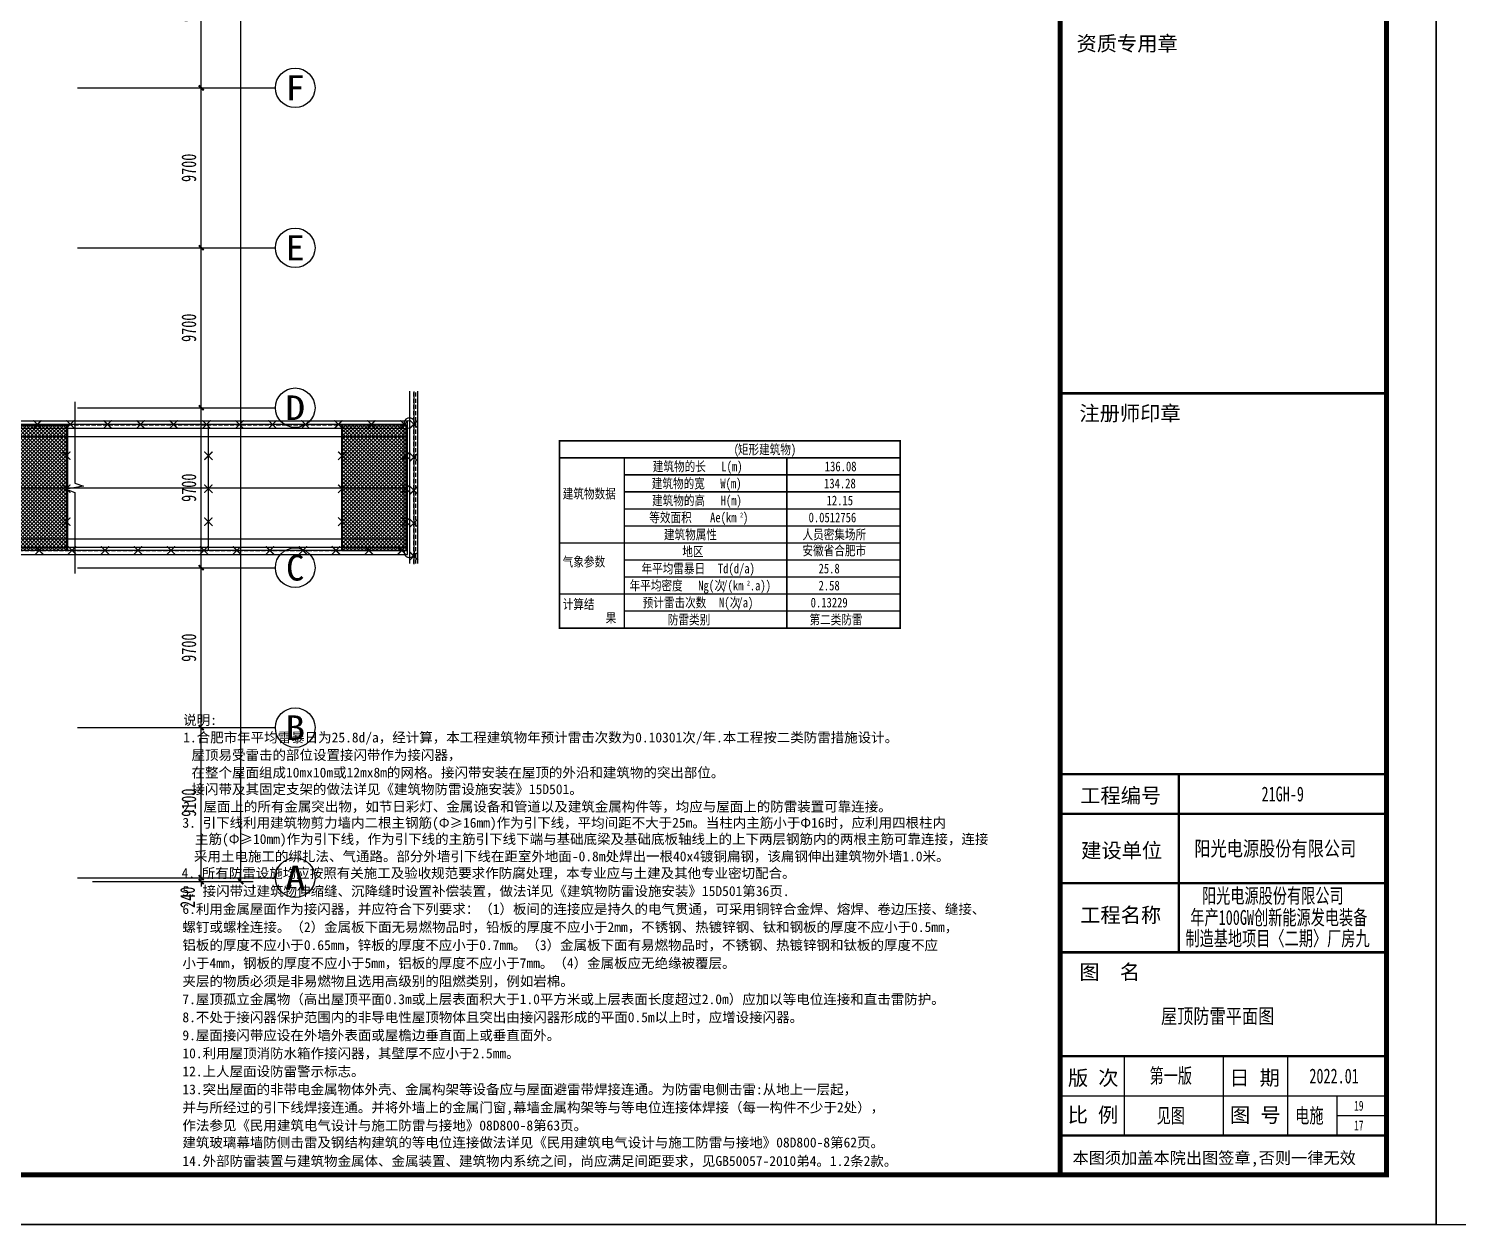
# Model space of a CAD drawing. Header units: millimetres. Extents: x -633009578 to 5705885, y -633235091 to 2571734.
# Drawn here: x 3922852 to 4009557, y 1835012 to 1907532 of the extents above; entities that cross this region are included whole.
import ezdxf
from ezdxf.enums import TextEntityAlignment as Align

# ---------------------------------------------------------------- set-up
doc = ezdxf.new("R2010")
doc.units = ezdxf.units.MM
doc.header["$LTSCALE"] = 1000
doc.header["$MEASUREMENT"] = 0
doc.linetypes.add('DASH', pattern=[0.35, 0.25, -0.1])
doc.linetypes.add('HIDDEN', pattern=[0.375, 0.25, -0.125])
doc.layers.get('0').update_dxf_attribs({"color": 9})
for name, color, linetype in [('3T_WOOD', 21, 'Continuous'), ('A-LM-HA(填充)', 8, 'Continuous'), ('A-ROOF(屋顶)', 11, 'Continuous'), ('A-ROOF-W(分水线)', 156, 'Continuous'), ('AXIS_TEXT', 7, 'Continuous'), ('C-AXIS(轴号)', 3, 'Continuous'), ('DIM_SYMB', 3, 'Continuous'), ('电-强电平面-设备', 4, 'Continuous'), ('电-接地防雷-防雷卡子', 94, 'Continuous'), ('电-接地防雷-防雷线', 94, 'Continuous'), ('设备-箱柜', 3, 'Continuous'), ('院图签、封面151013$0$PUB_TITLE', 153, 'Continuous'), ('院图签、封面151013$0$图签文字', 4, 'Continuous')]:
    doc.layers.add(name, color=color, linetype=linetype)
doc.styles.add('-宋体', font='simhei.ttf', dxfattribs={"width": 0.8})
doc.styles.add('_TCH_AXIS', font='simhei.ttf', dxfattribs={"bigfont": 'GBCBIG'})
doc.styles.add('_TCH_DIM_T3', font='simhei.ttf', dxfattribs={"width": 0.707, "bigfont": 'GBCBIG'})
doc.styles.add('COMPLEX', font='simhei.ttf')
doc.styles.add('宋', font='simhei.ttf', dxfattribs={"width": 0.8})
doc.styles.add('院图签、封面151013$0$-宋体', font='simhei.ttf', dxfattribs={"width": 0.8})
doc.dimstyles.new('_TCH_ARCH&&300', dxfattribs={"dimtxt": 892.5, "dimasz": 300, "dimexe": 750, "dimexo": 900, "dimgap": 300, "dimtad": 1, "dimdec": 0, "dimzin": 0, "dimdsep": 46, "dimtxsty": '_TCH_DIM_T3', "dimblk": 'ARCHTICK', "dimcen": 0.09, "dimclrt": 7, "dimazin": 2, "dimtfac": 1, "dimtdec": 0, "dimtix": 1, "dimtmove": 2, "dimatfit": 3, "dimfxl": 1, "dimtolj": 1, "dimtzin": 0, "dimarcsym": 0})

# ---------------------------------------------------------------- blocks, each defined once
blk = doc.blocks.new('_ArchTick')
at = {"color": 0, "linetype": 'ByBlock', "const_width": 0.4}
blk.add_lwpolyline([(-0.5, -0.5), (0.5, 0.5)], dxfattribs=at)
blk = doc.blocks.new('*D35')
at = {"layer": 'C-AXIS(轴号)', "color": 0, "lineweight": -2, "transparency": 16777216}
for p, q in [((1261641, 973812), (1268991, 973812)), ((1268241, 973812), (1268241, 974112)), ((1268241, 973572), (1268241, 973812)), ((1261641, 973572), (1268991, 973572)), ((1268241, 973572), (1268241, 973272))]:
    blk.add_line(p, q, dxfattribs=at)
at = {"layer": 'Defpoints', "color": 0, "transparency": 16777216}
for p in [(1260741, 973812), (1268241, 973812), (1260741, 973572)]:
    blk.add_point(p, dxfattribs=at)
at = {"layer": 'C-AXIS(轴号)', "color": 0, "linetype": 'ByBlock', "lineweight": -2, "transparency": 16777216, "xscale": 300, "yscale": 300, "zscale": 300}
for p, rotation in [((1268241, 973812), 270), ((1268241, 973572), 90)]:
    blk.add_blockref('_ArchTick', p, dxfattribs=dict(at, rotation=rotation))
at = {"layer": 'C-AXIS(轴号)', "color": 7, "transparency": 16777216, "insert": (1267416, 972624), "char_height": 892.5, "attachment_point": 5, "rotation": 90, "style": '_TCH_DIM_T3'}
blk.add_mtext('\\A1;240', dxfattribs=at)
blk = doc.blocks.new('*D36')
at = {"layer": 'C-AXIS(轴号)', "color": 0, "lineweight": -2, "transparency": 16777216}
for p, q in [((1261641, 982912), (1268991, 982912)), ((1268241, 973812), (1268241, 982912)), ((1261641, 973812), (1268991, 973812))]:
    blk.add_line(p, q, dxfattribs=at)
at = {"layer": 'Defpoints', "color": 0, "transparency": 16777216}
for p in [(1260741, 982912), (1268241, 982912), (1260741, 973812)]:
    blk.add_point(p, dxfattribs=at)
at = {"layer": 'C-AXIS(轴号)', "color": 0, "linetype": 'ByBlock', "lineweight": -2, "transparency": 16777216, "xscale": 300, "yscale": 300, "zscale": 300}
for p, rotation in [((1268241, 982912), 90), ((1268241, 973812), 270)]:
    blk.add_blockref('_ArchTick', p, dxfattribs=dict(at, rotation=rotation))
at = {"layer": 'C-AXIS(轴号)', "color": 7, "transparency": 16777216, "insert": (1267494, 978362), "char_height": 892.5, "attachment_point": 5, "rotation": 90, "style": '_TCH_DIM_T3'}
blk.add_mtext('\\A1;9100', dxfattribs=at)
blk = doc.blocks.new('*D37')
at = {"layer": 'C-AXIS(轴号)', "color": 0, "lineweight": -2, "transparency": 16777216}
for p, q in [((1261641, 992612), (1268991, 992612)), ((1268241, 982912), (1268241, 992612)), ((1261641, 982912), (1268991, 982912))]:
    blk.add_line(p, q, dxfattribs=at)
at = {"layer": 'Defpoints', "color": 0, "transparency": 16777216}
for p in [(1260741, 992612), (1268241, 992612), (1260741, 982912)]:
    blk.add_point(p, dxfattribs=at)
at = {"layer": 'C-AXIS(轴号)', "color": 0, "linetype": 'ByBlock', "lineweight": -2, "transparency": 16777216, "xscale": 300, "yscale": 300, "zscale": 300}
for p, rotation in [((1268241, 992612), 90), ((1268241, 982912), 270)]:
    blk.add_blockref('_ArchTick', p, dxfattribs=dict(at, rotation=rotation))
at = {"layer": 'C-AXIS(轴号)', "color": 7, "transparency": 16777216, "insert": (1267494, 987762), "char_height": 892.5, "attachment_point": 5, "rotation": 90, "style": '_TCH_DIM_T3'}
blk.add_mtext('\\A1;9700', dxfattribs=at)
blk = doc.blocks.new('*D38')
at = {"layer": 'C-AXIS(轴号)', "color": 0, "lineweight": -2, "transparency": 16777216}
for p, q in [((1261641, 1002312), (1268991, 1002312)), ((1268241, 992612), (1268241, 1002312)), ((1261641, 992612), (1268991, 992612))]:
    blk.add_line(p, q, dxfattribs=at)
at = {"layer": 'Defpoints', "color": 0, "transparency": 16777216}
for p in [(1260741, 1002312), (1268241, 1002312), (1260741, 992612)]:
    blk.add_point(p, dxfattribs=at)
at = {"layer": 'C-AXIS(轴号)', "color": 0, "linetype": 'ByBlock', "lineweight": -2, "transparency": 16777216, "xscale": 300, "yscale": 300, "zscale": 300}
for p, rotation in [((1268241, 1002312), 90), ((1268241, 992612), 270)]:
    blk.add_blockref('_ArchTick', p, dxfattribs=dict(at, rotation=rotation))
at = {"layer": 'C-AXIS(轴号)', "color": 7, "transparency": 16777216, "insert": (1267494, 997462), "char_height": 892.5, "attachment_point": 5, "rotation": 90, "style": '_TCH_DIM_T3'}
blk.add_mtext('\\A1;9700', dxfattribs=at)
blk = doc.blocks.new('*D39')
at = {"layer": 'C-AXIS(轴号)', "color": 0, "lineweight": -2, "transparency": 16777216}
for p, q in [((1261641, 1012012), (1268991, 1012012)), ((1268241, 1002312), (1268241, 1012012)), ((1261641, 1002312), (1268991, 1002312))]:
    blk.add_line(p, q, dxfattribs=at)
at = {"layer": 'Defpoints', "color": 0, "transparency": 16777216}
for p in [(1260741, 1012012), (1268241, 1012012), (1260741, 1002312)]:
    blk.add_point(p, dxfattribs=at)
at = {"layer": 'C-AXIS(轴号)', "color": 0, "linetype": 'ByBlock', "lineweight": -2, "transparency": 16777216, "xscale": 300, "yscale": 300, "zscale": 300}
for p, rotation in [((1268241, 1012012), 90), ((1268241, 1002312), 270)]:
    blk.add_blockref('_ArchTick', p, dxfattribs=dict(at, rotation=rotation))
at = {"layer": 'C-AXIS(轴号)', "color": 7, "transparency": 16777216, "insert": (1267494, 1007162), "char_height": 892.5, "attachment_point": 5, "rotation": 90, "style": '_TCH_DIM_T3'}
blk.add_mtext('\\A1;9700', dxfattribs=at)
blk = doc.blocks.new('*D40')
at = {"layer": 'C-AXIS(轴号)', "color": 0, "lineweight": -2, "transparency": 16777216}
for p, q in [((1261641, 1021712), (1268991, 1021712)), ((1268241, 1012012), (1268241, 1021712)), ((1261641, 1012012), (1268991, 1012012))]:
    blk.add_line(p, q, dxfattribs=at)
at = {"layer": 'Defpoints', "color": 0, "transparency": 16777216}
for p in [(1260741, 1021712), (1268241, 1021712), (1260741, 1012012)]:
    blk.add_point(p, dxfattribs=at)
at = {"layer": 'C-AXIS(轴号)', "color": 0, "linetype": 'ByBlock', "lineweight": -2, "transparency": 16777216, "xscale": 300, "yscale": 300, "zscale": 300}
for p, rotation in [((1268241, 1021712), 90), ((1268241, 1012012), 270)]:
    blk.add_blockref('_ArchTick', p, dxfattribs=dict(at, rotation=rotation))
at = {"layer": 'C-AXIS(轴号)', "color": 7, "transparency": 16777216, "insert": (1267494, 1016862), "char_height": 892.5, "attachment_point": 5, "rotation": 90, "style": '_TCH_DIM_T3'}
blk.add_mtext('\\A1;9700', dxfattribs=at)
blk = doc.blocks.new('*D41')
at = {"layer": 'C-AXIS(轴号)', "color": 0, "lineweight": -2, "transparency": 16777216}
for p, q in [((1261641, 1031412), (1268991, 1031412)), ((1268241, 1021712), (1268241, 1031412)), ((1261641, 1021712), (1268991, 1021712))]:
    blk.add_line(p, q, dxfattribs=at)
at = {"layer": 'Defpoints', "color": 0, "transparency": 16777216}
for p in [(1260741, 1031412), (1268241, 1031412), (1260741, 1021712)]:
    blk.add_point(p, dxfattribs=at)
at = {"layer": 'C-AXIS(轴号)', "color": 0, "linetype": 'ByBlock', "lineweight": -2, "transparency": 16777216, "xscale": 300, "yscale": 300, "zscale": 300}
for p, rotation in [((1268241, 1031412), 90), ((1268241, 1021712), 270)]:
    blk.add_blockref('_ArchTick', p, dxfattribs=dict(at, rotation=rotation))
at = {"layer": 'C-AXIS(轴号)', "color": 7, "transparency": 16777216, "insert": (1267494, 1026562), "char_height": 892.5, "attachment_point": 5, "rotation": 90, "style": '_TCH_DIM_T3'}
blk.add_mtext('\\A1;9700', dxfattribs=at)
blk = doc.blocks.new('*D52')
at = {"layer": 'C-AXIS(轴号)', "color": 0, "lineweight": -2, "transparency": 16777216}
for p, q in [((1261641, 1109652), (1271391, 1109652)), ((1270641, 973572), (1270641, 1109652)), ((1261641, 973572), (1271391, 973572))]:
    blk.add_line(p, q, dxfattribs=at)
at = {"layer": 'Defpoints', "color": 0, "transparency": 16777216}
for p in [(1260741, 1109652), (1270641, 1109652), (1260741, 973572)]:
    blk.add_point(p, dxfattribs=at)
at = {"layer": 'C-AXIS(轴号)', "color": 0, "linetype": 'ByBlock', "lineweight": -2, "transparency": 16777216, "xscale": 300, "yscale": 300, "zscale": 300}
for p, rotation in [((1270641, 1109652), 90), ((1270641, 973572), 270)]:
    blk.add_blockref('_ArchTick', p, dxfattribs=dict(at, rotation=rotation))
at = {"layer": 'C-AXIS(轴号)', "color": 7, "transparency": 16777216, "insert": (1269894, 1041612), "char_height": 892.5, "attachment_point": 5, "rotation": 90, "style": '_TCH_DIM_T3'}
blk.add_mtext('\\A1;136080', dxfattribs=at)
blk = doc.blocks.new('_AXISO')
blk.add_circle((0, 0), 0.5)
at = {"layer": 'AXIS_TEXT', "style": 'COMPLEX', "width": 1.041667}
blk.add_attdef('A', text='', height=0.56, dxfattribs=at).set_placement((-0.25, -0.28), (0.25, -0.28), align=Align.FIT)
blk = doc.blocks.new('G$C60C7DC50')
at = {"layer": 'A-LM-HA(填充)'}
h = blk.add_hatch(dxfattribs=at)
h.set_pattern_fill('ANSI37', color=256, scale=100)
h.set_pattern_definition([(45, (-326616.41, 5460191.41), (-112.2532015, 112.2532015), []), (135, (-326616.41, 5460191.41), (-112.2532015, -112.2532015), [])])
h.paths.add_polyline_path([(900, 8900), (4900, 8900), (4900, 1300), (900, 1300)])
h = blk.add_hatch(dxfattribs=at)
h.set_pattern_fill('ANSI37', color=256, scale=100)
h.set_pattern_definition([(45, (-321416.41, 5460191.41), (-112.2532015, 112.2532015), []), (135, (-321416.41, 5460191.41), (-112.2532015, -112.2532015), [])])
h.paths.add_polyline_path([(25500, 8900), (21500, 8900), (21500, 1300), (25500, 1300)])
for points in [[(900, 8900), (4900, 8900), (4900, 1300), (900, 1300)], [(25500, 8900), (21500, 8900), (21500, 1300), (25500, 1300)]]:
    blk.add_lwpolyline(points, close=True, dxfattribs=at)
at = {"layer": 'A-ROOF(屋顶)'}
for points in [[(260, 500), (260, 10950)], [(740, 500), (740, 10950)], [(25660, 500), (25660, 10950)], [(26140, 500), (26140, 10950)], [(900, 8900), (900, 1060), (25500, 1060), (25500, 9140), (900, 9140), (900, 8900)]]:
    blk.add_lwpolyline(points, dxfattribs=at)
at = {"layer": 'A-ROOF(屋顶)', "color": 8, "linetype": 'HIDDEN'}
for points in [[(380, 500), (380, 10950)], [(500, 500), (500, 10950)], [(25900, 500), (25900, 10950)], [(26020, 500), (26020, 10950)]]:
    blk.add_lwpolyline(points, dxfattribs=at)
at = {"layer": 'A-ROOF(屋顶)', "linetype": 'DASH'}
blk.add_lwpolyline([(25500, 8900), (900, 8900), (900, 1300), (25500, 1300)], close=True, dxfattribs=at)
at = {"layer": 'A-ROOF(屋顶)'}
blk.add_lwpolyline([(25300, 8700), (1100, 8700), (1100, 1500), (25300, 1500)], close=True, dxfattribs=at)
at = {"layer": 'A-ROOF-W(分水线)'}
for points in [[(1140, 8200), (25260, 8200)], [(1140, 5100), (25260, 5100)], [(1140, 2000), (25260, 2000)]]:
    blk.add_lwpolyline(points, dxfattribs=at)
blk = doc.blocks.new('G$C30390A01')
at = {"layer": '院图签、封面151013$0$图签文字', "color": 6, "style": '院图签、封面151013$0$-宋体', "width": 0.7}
for s, p in [('阳光电源股份有限公司', (460, -424)), ('年产100GW创新能源发电装备', (224, -862)), ('制造基地项目〈二期〉厂房九', (125, -1285))]:
    blk.add_text(s, height=300, dxfattribs=at).set_placement(p)
blk = doc.blocks.new('建筑图框_A1')
at = {"layer": '院图签、封面151013$0$PUB_TITLE'}
for p, q in [((77800, 1800), (77800, 3411)), ((79800, 1800), (79800, 3411)), ((81100, 1800), (81100, 3411)), ((76500, 2600), (83100, 2600)), ((82100, 1800), (82100, 2600)), ((82100, 2200), (83100, 2200))]:
    blk.add_line(p, q, dxfattribs=at)
blk.add_lwpolyline([(0, 0), (84100, 0), (84100, 59400), (0, 59400)], close=True, dxfattribs=at)
at = {"layer": '院图签、封面151013$0$PUB_TITLE', "const_width": 100}
blk.add_lwpolyline([(2500, 1000), (83100, 1000), (83100, 58400), (2500, 58400)], close=True, dxfattribs=at)
at = {"layer": '院图签、封面151013$0$PUB_TITLE'}
for points, const_width in [([(76500, 1000), (76500, 58400)], 100), ([(76500, 16800), (83100, 16800)], 48), ([(76500, 9100), (83100, 9100)], 48), ([(76500, 9100), (83100, 9100)], 48), ([(78900, 5500), (78900, 9100)], 48), ([(76500, 8300), (83100, 8300)], 48), ([(76500, 8300), (83100, 8300)], 48), ([(76500, 6900), (83100, 6900)], 48), ([(76500, 6900), (83100, 6900)], 48), ([(76500, 5500), (83100, 5500)], 48), ([(76500, 5500), (83100, 5500)], 48), ([(76500, 3400), (83100, 3400)], 48), ([(76500, 1800), (83100, 1800)], 48)]:
    blk.add_lwpolyline(points, dxfattribs=dict(at, const_width=const_width))
at = {"layer": '院图签、封面151013$0$PUB_TITLE', "style": '院图签、封面151013$0$-宋体'}
for s, height, p in [('资质专用章', 300, (76832, 23721)), ('注册师印章', 300, (76890, 16247)), ('工程编号', 300, (76906, 8519)), ('建设单位', 300, (76925, 7409)), ('工程名称', 300, (76906, 6104)), ('图  名', 300, (76890, 4952)), ('版 次', 300, (76659, 2811)), ('日 期', 300, (79920, 2814)), ('比 例', 300, (76652, 2063)), ('图 号', 300, (79934, 2063)), ('本图须加盖本院出图签章,否则一律无效', 240, (76750, 1224))]:
    blk.add_text(s, height=height, dxfattribs=at).set_placement(p)
at = {"layer": '院图签、封面151013$0$图签文字', "color": 6, "style": '院图签、封面151013$0$-宋体'}
for tag, height, width, p in [('工程主持人', 400, 0.8, (79991, 29506)), ('审定', 400, 0.8, (79991, 28706)), ('审核', 400, 0.8, (79991, 27906)), ('专业负责人', 400, 0.8, (79991, 27106)), ('校对', 400, 0.8, (79991, 26306)), ('设计', 400, 0.8, (79991, 25506)), ('方案设计人', 400, 0.8, (79991, 24707)), ('工程编号', 300, 0.7, (81000, 8700)), ('版次', 300, 0.7, (78738, 3006)), ('日期', 300, 0.7, (82038, 3000)), ('比例', 300, 0.7, (78738, 2200)), ('图号_X施', 300, 0.7, (81538, 2200)), ('图号', 200, 0.7, (82538, 2400)), ('图号_总数', 200, 0.7, (82538, 2000))]:
    blk.add_attdef(tag, text='', height=height, dxfattribs=dict(at, width=width)).set_placement(p, align=Align.MIDDLE_CENTER)
at = {"layer": '院图签、封面151013$0$图签文字', "color": 6, "style": '院图签、封面151013$0$-宋体', "width": 0.7}
for tag, p in [('建设单位_001', (80936, 7446)), ('工程名称_001', (80934, 6045)), ('图名_001', (79743, 4060))]:
    blk.add_attdef(tag, p, '', height=300, dxfattribs=at)
blk = doc.blocks.new('9-4')
at = {"layer": 'A-ROOF(屋顶)'}
for points in [[(1260568.4, 1001502.4), (1256140.6, 1001502.4), (1256140.6, 993422.4), (1260568.4, 993422.4)], [(1260568.4, 1001062.4), (1256380.6, 1001062.4), (1256380.6, 993862.4), (1260568.4, 993862.4)]]:
    blk.add_lwpolyline(points, dxfattribs=at)
at = {"layer": 'C-AXIS(轴号)'}
for p, q in [((1260740.6, 1021712.4), (1272740.6, 1021712.4)), ((1260740.6, 1012012.4), (1272740.6, 1012012.4)), ((1260740.6, 1002312.4), (1272740.6, 1002312.4)), ((1260740.6, 992612.4), (1272740.6, 992612.4)), ((1260740.6, 982912.4), (1272740.6, 982912.4)), ((1260740.6, 973812.4), (1272740.6, 973812.4))]:
    blk.add_line(p, q, dxfattribs=at)
at = {"layer": 'DIM_SYMB'}
blk.add_lwpolyline([(1260568.4, 1002662.4), (1260568.4, 997743.7), (1261093.4, 997552.6), (1260043.4, 997367.4), (1260568.4, 997181.2), (1260568.4, 992262.4)], dxfattribs=at)
at = {"layer": 'C-AXIS(轴号)'}
ref = blk.add_blockref('_AXISO', (1273940.6, 1021712.4), dxfattribs=dict(at, xscale=2400, yscale=2400, zscale=2400))
ref.add_attrib('A', 'F', dxfattribs={"layer": 'AXIS_TEXT', "height": 1527.2, "style": '_TCH_AXIS'}).set_placement((1273358.8, 1020948.8), (1274522.4, 1020948.8), align=Align.FIT)
ref = blk.add_blockref('_AXISO', (1273940.6, 1012012.4), dxfattribs=dict(at, xscale=2400, yscale=2400, zscale=2400))
ref.add_attrib('A', 'E', dxfattribs={"layer": 'AXIS_TEXT', "height": 1527.2, "style": '_TCH_AXIS'}).set_placement((1273358.8, 1011248.8), (1274522.4, 1011248.8), align=Align.FIT)
ref = blk.add_blockref('_AXISO', (1273940.6, 1002312.4), dxfattribs=dict(at, xscale=2400, yscale=2400, zscale=2400))
ref.add_attrib('A', 'D', dxfattribs={"layer": 'AXIS_TEXT', "height": 1492.3, "style": '_TCH_AXIS'}).set_placement((1273336.6, 1001566.3), (1274544.6, 1001566.3), align=Align.FIT)
ref = blk.add_blockref('_AXISO', (1273940.6, 992612.4), dxfattribs=dict(at, xscale=2400, yscale=2400, zscale=2400))
ref.add_attrib('A', 'C', dxfattribs={"layer": 'AXIS_TEXT', "height": 1562.4, "style": '_TCH_AXIS'}).set_placement((1273382.6, 991831.2), (1274498.6, 991831.2), align=Align.FIT)
ref = blk.add_blockref('_AXISO', (1273940.6, 982912.4), dxfattribs=dict(at, xscale=2400, yscale=2400, zscale=2400))
ref.add_attrib('A', 'B', dxfattribs={"layer": 'AXIS_TEXT', "height": 1492.3, "style": '_TCH_AXIS'}).set_placement((1273336.6, 982166.3), (1274544.6, 982166.3), align=Align.FIT)
ref = blk.add_blockref('_AXISO', (1273940.6, 973812.4), dxfattribs=dict(at, xscale=2400, yscale=2400, zscale=2400))
ref.add_attrib('A', 'A', dxfattribs={"layer": 'AXIS_TEXT', "height": 1457.8, "style": '_TCH_AXIS'}).set_placement((1273315.8, 973083.5), (1274565.4, 973083.5), align=Align.FIT)
for p1, p2, distance, picture, middle in [((1260740.6, 973572.4), (1260740.6, 1109652.4), -9900, '*D52', (1269894.3, 1041612.4)), ((1260740.6, 1021712.4), (1260740.6, 1031412.4), -7500, '*D41', (1267494.3, 1026562.4)), ((1260740.6, 1012012.4), (1260740.6, 1021712.4), -7500, '*D40', (1267494.3, 1016862.4)), ((1260740.6, 1002312.4), (1260740.6, 1012012.4), -7500, '*D39', (1267494.3, 1007162.4)), ((1260740.6, 992612.4), (1260740.6, 1002312.4), -7500, '*D38', (1267494.3, 997462.4)), ((1260740.6, 982912.4), (1260740.6, 992612.4), -7500, '*D37', (1267494.3, 987762.4)), ((1260740.6, 973812.4), (1260740.6, 982912.4), -7500, '*D36', (1267494.3, 978362.4))]:
    dim = blk.add_aligned_dim(p1=p1, p2=p2, distance=distance, dimstyle='_TCH_ARCH&&300', dxfattribs=at)
    dim.commit()
    dim.dimension.update_dxf_attribs({"geometry": picture, "text_midpoint": middle})
dim = blk.add_linear_dim(base=(1268240.6, 973812.4), p1=(1260740.6, 973572.4), p2=(1260740.6, 973812.4), angle=90, dimstyle='_TCH_ARCH&&300', dxfattribs=at)
dim.commit()
dim.dimension.update_dxf_attribs({"geometry": '*D35', "text_midpoint": (1267415.6, 972624.4), "dimtype": 129})

msp = doc.modelspace()

# ---------------------------------------------------------------- linework, layer by layer
at = {"elevation": 0}
msp.add_lwpolyline([(2725055.4, 2013212), (4008204.7, 2013212), (4008204.7, 1835012), (2725055.4, 1835012)], close=True, dxfattribs=at)
at = {"layer": '电-接地防雷-防雷卡子'}
for points, const_width in [([(3923635.1, 1883776.9), (3923135.1, 1883276.9)], 75), ([(3923135.1, 1883776.9), (3923635.1, 1883276.9)], 75), ([(3925635.1, 1883776.9), (3925135.1, 1883276.9)], 75), ([(3925135.1, 1883776.9), (3925635.1, 1883276.9)], 75), ([(3927892, 1883776.9), (3927392, 1883276.9)], 75), ([(3927392, 1883776.9), (3927892, 1883276.9)], 75), ([(3929892, 1883776.9), (3929392, 1883276.9)], 75), ([(3929392, 1883776.9), (3929892, 1883276.9)], 75), ([(3931892, 1883776.9), (3931392, 1883276.9)], 75), ([(3931392, 1883776.9), (3931892, 1883276.9)], 75), ([(3933892, 1883776.9), (3933392, 1883276.9)], 75), ([(3933392, 1883776.9), (3933892, 1883276.9)], 75), ([(3935892, 1883776.9), (3935392, 1883276.9)], 75), ([(3935392, 1883776.9), (3935892, 1883276.9)], 75), ([(3937892, 1883776.9), (3937392, 1883276.9)], 75), ([(3937392, 1883776.9), (3937892, 1883276.9)], 75), ([(3939892, 1883776.9), (3939392, 1883276.9)], 75), ([(3939392, 1883776.9), (3939892, 1883276.9)], 75), ([(3941892, 1883776.9), (3941392, 1883276.9)], 75), ([(3941392, 1883776.9), (3941892, 1883276.9)], 75), ([(3943892, 1883776.9), (3943392, 1883276.9)], 75), ([(3943392, 1883776.9), (3943892, 1883276.9)], 75), ([(3945892, 1883776.9), (3945392, 1883276.9)], 75), ([(3945392, 1883776.9), (3945892, 1883276.9)], 75), ([(3946470, 1883288.2), (3945970, 1883788.2)], 75), ([(3946470, 1883788.2), (3945970, 1883288.2)], 75), ([(3925385.9, 1881378.9), (3924885.9, 1881878.9)], 75), ([(3925385.9, 1881878.9), (3924885.9, 1881378.9)], 75), ([(3934007.2, 1881378.9), (3933507.2, 1881878.9)], 75), ([(3934007.2, 1881878.9), (3933507.2, 1881378.9)], 75), ([(3942121.3, 1881378.9), (3941621.3, 1881878.9)], 75), ([(3942121.3, 1881878.9), (3941621.3, 1881378.9)], 75), ([(3945994, 1881378.9), (3945494, 1881878.9)], 75), ([(3945994, 1881878.9), (3945494, 1881378.9)], 75), ([(3946470, 1881288.2), (3945970, 1881788.2)], 75), ([(3946470, 1881788.2), (3945970, 1881288.2)], 75), ([(3955052.7, 1881496.2), (3975700.7, 1881496.2)], 94.5), ([(3958978.2, 1881496.2), (3958978.2, 1871176.8)], 94.5), ([(3968833.2, 1881496.2), (3968833.2, 1871176.8)], 94.5), ([(3925385.9, 1879378.9), (3924885.9, 1879878.9)], 75), ([(3925385.9, 1879878.9), (3924885.9, 1879378.9)], 75), ([(3934007.2, 1879378.9), (3933507.2, 1879878.9)], 75), ([(3934007.2, 1879878.9), (3933507.2, 1879378.9)], 75), ([(3942121.3, 1879378.9), (3941621.3, 1879878.9)], 75), ([(3942121.3, 1879878.9), (3941621.3, 1879378.9)], 75), ([(3945994, 1879378.9), (3945494, 1879878.9)], 75), ([(3945994, 1879878.9), (3945494, 1879378.9)], 75), ([(3946470, 1879288.2), (3945970, 1879788.2)], 75), ([(3946470, 1879788.2), (3945970, 1879288.2)], 75), ([(3958978.2, 1880464.3), (3975700.7, 1880464.3)], 94.5), ([(3958978.2, 1879432.4), (3975700.7, 1879432.4)], 94.5), ([(3958978.2, 1878400.4), (3975700.7, 1878400.4)], 94.5), ([(3925385.9, 1877378.9), (3924885.9, 1877878.9)], 75), ([(3925385.9, 1877878.9), (3924885.9, 1877378.9)], 75), ([(3934007.2, 1877378.9), (3933507.2, 1877878.9)], 75), ([(3934007.2, 1877878.9), (3933507.2, 1877378.9)], 75), ([(3942121.3, 1877378.9), (3941621.3, 1877878.9)], 75), ([(3942121.3, 1877878.9), (3941621.3, 1877378.9)], 75), ([(3945994, 1877378.9), (3945494, 1877878.9)], 75), ([(3945994, 1877878.9), (3945494, 1877378.9)], 75), ([(3946470, 1877288.2), (3945970, 1877788.2)], 75), ([(3946470, 1877788.2), (3945970, 1877288.2)], 75), ([(3958978.2, 1877368.5), (3975700.7, 1877368.5)], 94.5), ([(3955052.7, 1876336.5), (3975700.7, 1876336.5)], 94.5), ([(3923243.9, 1875638.2), (3923743.9, 1876138.2)], 75), ([(3923743.9, 1875638.2), (3923243.9, 1876138.2)], 75), ([(3925234.7, 1875638.2), (3925734.7, 1876138.2)], 75), ([(3925734.7, 1875638.2), (3925234.7, 1876138.2)], 75), ([(3927234.7, 1875638.2), (3927734.7, 1876138.2)], 75), ([(3927734.7, 1875638.2), (3927234.7, 1876138.2)], 75), ([(3929234.7, 1875638.2), (3929734.7, 1876138.2)], 75), ([(3929734.7, 1875638.2), (3929234.7, 1876138.2)], 75), ([(3931234.7, 1875638.2), (3931734.7, 1876138.2)], 75), ([(3931734.7, 1875638.2), (3931234.7, 1876138.2)], 75), ([(3933234.7, 1875638.2), (3933734.7, 1876138.2)], 75), ([(3933734.7, 1875638.2), (3933234.7, 1876138.2)], 75), ([(3935234.7, 1875638.2), (3935734.7, 1876138.2)], 75), ([(3935734.7, 1875638.2), (3935234.7, 1876138.2)], 75), ([(3937234.7, 1875638.2), (3937734.7, 1876138.2)], 75), ([(3937734.7, 1875638.2), (3937234.7, 1876138.2)], 75), ([(3939234.7, 1875638.2), (3939734.7, 1876138.2)], 75), ([(3939734.7, 1875638.2), (3939234.7, 1876138.2)], 75), ([(3941234.7, 1875638.2), (3941734.7, 1876138.2)], 75), ([(3941734.7, 1875638.2), (3941234.7, 1876138.2)], 75), ([(3943234.7, 1875638.2), (3943734.7, 1876138.2)], 75), ([(3943734.7, 1875638.2), (3943234.7, 1876138.2)], 75), ([(3945234.7, 1875638.2), (3945734.7, 1876138.2)], 75), ([(3945734.7, 1875638.2), (3945234.7, 1876138.2)], 75), ([(3946470, 1875288.2), (3945970, 1875788.2)], 75), ([(3946470, 1875788.2), (3945970, 1875288.2)], 75), ([(3958978.2, 1875304.6), (3975700.7, 1875304.6)], 94.5), ([(3958978.2, 1874272.7), (3975700.7, 1874272.7)], 94.5), ([(3955052.7, 1873240.7), (3975700.7, 1873240.7)], 94.5), ([(3958978.2, 1872208.8), (3975700.7, 1872208.8)], 94.5)]:
    msp.add_lwpolyline(points, dxfattribs=dict(at, const_width=const_width))
at = {"layer": '电-接地防雷-防雷卡子', "const_width": 94.5}
msp.add_lwpolyline([(3955052.7, 1871176.8), (3975700.7, 1871176.8), (3975700.7, 1882528.2), (3955052.7, 1882528.2)], close=True, dxfattribs=at)
at = {"layer": '电-接地防雷-防雷线', "linetype": 'Continuous', "ltscale": 0.1, "const_width": 75}
for points in [[(3946220, 1885538.2), (3946220, 1875048.8)], [(3921367.2, 1883526.9), (3925642, 1883526.9)], [(3925135.9, 1883526.9), (3925135.9, 1875888.2)], [(3925642, 1883526.9), (3945744, 1883526.9)], [(3933757.2, 1883526.9), (3933757.2, 1875888.2)], [(3941871.3, 1883526.9), (3941871.3, 1875888.2)], [(3945744, 1883526.9), (3945744, 1875888.2)], [(3945744, 1875888.2), (3921384.1, 1875888.2)]]:
    msp.add_lwpolyline(points, dxfattribs=at)
for points in [[(3946210.2, 1883460.5, 1.5958245), (3945657.2, 1883507.3)], [(3946210.2, 1875914.4, -1.5958245), (3945657.2, 1875867.6)]]:
    msp.add_lwpolyline(points, format="xyb", dxfattribs=at)

# ---------------------------------------------------------------- block references
at = {"layer": '3T_WOOD'}
for name, p in [('9-4', (2665079.4, 882225.8)), ('G$C60C7DC50', (3920320, 1874588.2))]:
    msp.add_blockref(name, p, dxfattribs=at)
at = {"layer": '设备-箱柜'}
ref = msp.add_blockref('建筑图框_A1', (3755904.7, 1835012, 0), dxfattribs=dict(at, xscale=3, yscale=3))
ref.add_attrib('工程编号', '21GH-9', dxfattribs={"layer": '院图签、封面151013$0$图签文字', "color": 6, "height": 900, "style": '院图签、封面151013$0$-宋体', "width": 0.7}).set_placement((3998904.7, 1861113.2, 0), align=Align.MIDDLE_CENTER)
ref.add_attrib('建设单位_001', '阳光电源股份有限公司', (3993543.4, 1857355.7, 0), dxfattribs={"layer": '院图签、封面151013$0$图签文字', "color": 6, "height": 900, "style": '院图签、封面151013$0$-宋体', "width": 0.8})
ref.add_attrib('图名_001', '屋顶防雷平面图', (3991521, 1847193.5, 0), dxfattribs={"layer": '院图签、封面151013$0$图签文字', "color": 6, "height": 900, "style": '院图签、封面151013$0$-宋体', "width": 0.8})
ref.add_attrib('版次', '第一版', dxfattribs={"layer": '院图签、封面151013$0$图签文字', "color": 6, "height": 900, "style": '院图签、封面151013$0$-宋体', "width": 0.7}).set_placement((3992118.9, 1844029.2, 0), align=Align.MIDDLE_CENTER)
ref.add_attrib('比例', '见图', dxfattribs={"layer": '院图签、封面151013$0$图签文字', "color": 6, "height": 900, "style": '院图签、封面151013$0$-宋体', "width": 0.7}).set_placement((3992118.9, 1841612.5, 0), align=Align.MIDDLE_CENTER)
ref.add_attrib('日期', '2022.01', dxfattribs={"layer": '院图签、封面151013$0$图签文字', "color": 6, "height": 900, "style": '院图签、封面151013$0$-宋体', "width": 0.7}).set_placement((4002018.9, 1844012.7, 0), align=Align.MIDDLE_CENTER)
ref.add_attrib('图号_X施', '电施', dxfattribs={"layer": '院图签、封面151013$0$图签文字', "color": 6, "height": 900, "style": '院图签、封面151013$0$-宋体', "width": 0.7}).set_placement((4000518.9, 1841612.5, 0), align=Align.MIDDLE_CENTER)
ref.add_attrib('图号', '19', dxfattribs={"layer": '院图签、封面151013$0$图签文字', "color": 6, "height": 600, "style": '院图签、封面151013$0$-宋体', "width": 0.7}).set_placement((4003518.9, 1842212.2, 0), align=Align.MIDDLE_CENTER)
ref.add_attrib('图号_总数', '17', dxfattribs={"layer": '院图签、封面151013$0$图签文字', "color": 6, "height": 600, "style": '院图签、封面151013$0$-宋体', "width": 0.7}).set_placement((4003518.9, 1841012.2, 0), align=Align.MIDDLE_CENTER)
at = {"layer": '设备-箱柜', "xscale": 2.999999999999995, "yscale": 2.999999999999995}
msp.add_blockref('建筑图框_A1', (4008204.7, 1835012, 0), dxfattribs=at)
at = {"layer": '设备-箱柜', "xscale": 3, "yscale": 3, "zscale": 3}
msp.add_blockref('G$C30390A01', (3992627.6, 1855763.7, 0), dxfattribs=at)

# ---------------------------------------------------------------- texts
at = {"layer": '电-强电平面-设备', "color": 3, "style": '宋'}
for s, p in [('说明:', (3932229.1, 1865602.5, 0)), ('1.合肥市年平均雷暴日为25.8d/a，经计算，本工程建筑物年预计雷击次数为0.10301次/年.本工程按二类防雷措施设计。', (3932229.1, 1864542.7, 0)), ('屋顶易受雷击的部位设置接闪带作为接闪器，', (3932730.7, 1863478.7, 0)), ('在整个屋面组成10mx10m或12mx8m的网格。接闪带安装在屋顶的外沿和建筑物的突出部位。', (3932730.7, 1862414.7, 0)), ('接闪带及其固定支架的做法详见《建筑物防雷设施安装》15D501。', (3932730.7, 1861405.7, 0)), ('2. 屋面上的所有金属突出物，如节日彩灯、金属设备和管道以及建筑金属构件等，均应与屋面上的防雷装置可靠连接。', (3932229.1, 1860352.3, 0)), ('3. 引下线利用建筑物剪力墙内二根主钢筋(Φ≥16mm)作为引下线，平均间距不大于25m。当柱内主筋小于Φ16时，应利用四根柱内', (3932179.7, 1859369.2, 0)), ('主筋(Φ≥10mm)作为引下线，作为引下线的主筋引下线下端与基础底梁及基础底板轴线上的上下两层钢筋内的两根主筋可靠连接，连接', (3932944.2, 1858380.7, 0)), ('采用土电施工的绑扎法、气通路。部分外墙引下线在距室外地面-0.8m处焊出一根40x4镀铜扁钢，该扁钢伸出建筑物外墙1.0米。', (3932882.2, 1857332.8, 0)), ('4. 所有防雷设施均应按照有关施工及验收规范要求作防腐处理，本专业应与土建及其他专业密切配合。', (3932130.1, 1856314.8, 0)), ('5. 接闪带过建筑物伸缩缝、沉降缝时设置补偿装置，做法详见《建筑物防雷设施安装》15D501第36页.', (3932179.6, 1855226.1, 0)), ('6.利用金属屋面作为接闪器，并应符合下列要求：（1）板间的连接应是持久的电气贯通，可采用铜锌合金焊、熔焊、卷边压接、缝接、', (3932179.6, 1854137.4, 0)), ('螺钉或螺栓连接。（2）金属板下面无易燃物品时，铅板的厚度不应小于2mm，不锈钢、热镀锌钢、钛和钢板的厚度不应小于0.5mm，', (3932179.6, 1853043.7, 0)), ('铝板的厚度不应小于0.65mm，锌板的厚度不应小于0.7mm。（3）金属板下面有易燃物品时，不锈钢、热镀锌钢和钛板的厚度不应', (3932179.6, 1851949.9, 0)), ('小于4mm，钢板的厚度不应小于5mm，铝板的厚度不应小于7mm。（4）金属板应无绝缘被覆层。', (3932179.6, 1850856.2, 0)), ('夹层的物质必须是非易燃物且选用高级别的阻燃类别，例如岩棉。', (3932179.6, 1849762.5, 0)), ('7.屋顶孤立金属物（高出屋顶平面0.3m或上层表面积大于1.0平方米或上层表面长度超过2.0m）应加以等电位连接和直击雷防护。', (3932179.6, 1848668.7, 0)), ('8.不处于接闪器保护范围内的非导电性屋顶物体且突出由接闪器形成的平面0.5m以上时，应增设接闪器。', (3932179.6, 1847575, 0)), ('9.屋面接闪带应设在外墙外表面或屋檐边垂直面上或垂直面外。', (3932179.6, 1846481.3, 0)), ('10.利用屋顶消防水箱作接闪器，其壁厚不应小于2.5mm。', (3932179.6, 1845387.5, 0)), ('12.上人屋面设防雷警示标志。', (3932179.6, 1844293.8, 0)), ('13.突出屋面的非带电金属物体外壳、金属构架等设备应与屋面避雷带焊接连通。为防雷电侧击雷:从地上一层起，', (3932179.6, 1843200, 0)), ('并与所经过的引下线焊接连通。并将外墙上的金属门窗,幕墙金属构架等与等电位连接体焊接（每一构件不少于2处），', (3932179.6, 1842106.3, 0)), ('作法参见《民用建筑电气设计与施工防雷与接地》08D800-8第63页。', (3932179.6, 1841012.6, 0)), ('建筑玻璃幕墙防侧击雷及钢结构建筑的等电位连接做法详见《民用建筑电气设计与施工防雷与接地》08D800-8第62页。', (3932179.6, 1839980.6, 0)), ('14.外部防雷装置与建筑物金属体、金属装置、建筑物内系统之间，尚应满足间距要求，见GB50057-2010弟4。1.2条2款。', (3932179.6, 1838856.2, 0))]:
    msp.add_text(s, height=600, dxfattribs=at).set_placement(p, align=Align.MIDDLE_LEFT)
at = {"layer": '电-接地防雷-防雷卡子', "style": '-宋体', "width": 0.8}
for s, height, p in [('矩形建筑物)', 589.68, (3965861.5, 1881717.4)), ('(', 589.7, (3965609.9, 1881717.4)), ('建筑物的长', 589.68, (3960704.2, 1880685.4)), ('L(m)', 589.68, (3964862.4, 1880685.4)), ('136.08', 589.68, (3971134.8, 1880685.4)), ('建筑物的宽', 589.68, (3960641.3, 1879653.5)), ('W(m)', 589.68, (3964799.5, 1879653.5)), ('134.28', 589.68, (3971087.8, 1879653.5)), ('建筑物数据', 589.68, (3955240.3, 1879034.3)), ('建筑物的高', 589.68, (3960659.2, 1878621.5)), ('H(m)', 589.68, (3964817.5, 1878621.5)), ('12.15', 589.68, (3971243.3, 1878621.5)), ('等效面积', 589.68, (3960490.8, 1877589.6)), ('Ae(km', 589.68, (3964177.3, 1877589.6)), ('2', 294.8, (3965992.4, 1877884.4)), (')', 589.7, (3966172.1, 1877589.6)), ('0.0512756', 589.68, (3970151.8, 1877589.6)), ('建筑物属性', 589.68, (3961378.1, 1876557.7)), ('人员密集场所', 589.68, (3969781.6, 1876557.7)), ('气象参数', 589.68, (3955240.3, 1874906.6)), ('地区', 589.68, (3962496.1, 1875525.7)), ('安徽省合肥市', 589.68, (3969779.9, 1875585.3)), ('年平均雷暴日', 589.68, (3960019, 1874493.8)), ('Td(d/a)', 589.68, (3964649, 1874493.8)), ('25.8', 589.68, (3970756.4, 1874493.8)), ('年平均密度', 589.68, (3959300.2, 1873461.8)), ('Ng(', 589.68, (3963458.4, 1873461.8)), ('次', 589.7, (3964446.9, 1873461.8)), ('/(km', 589.68, (3964918.6, 1873461.8)), ('2', 294.8, (3966410.2, 1873756.7)), ('.a))', 589.68, (3966589.9, 1873461.8)), ('2.58', 589.68, (3970756.4, 1873461.8)), ('计算结', 589.68, (3955240.3, 1872326.7)), ('预计雷击次数', 589.68, (3960088.7, 1872429.9)), ('N(', 589.68, (3964718.7, 1872429.9)), ('次', 589.7, (3965365.6, 1872429.9)), ('/a)', 589.68, (3965837.4, 1872429.9)), ('0.13229', 589.68, (3970276.8, 1872429.9)), ('果', 589.7, (3957847.1, 1871501.2)), ('防雷类别', 589.68, (3961614, 1871398)), ('第二类防雷', 589.68, (3970206, 1871398))]:
    msp.add_text(s, height=height, dxfattribs=at).set_placement(p)

doc.saveas('drawing.dxf')
